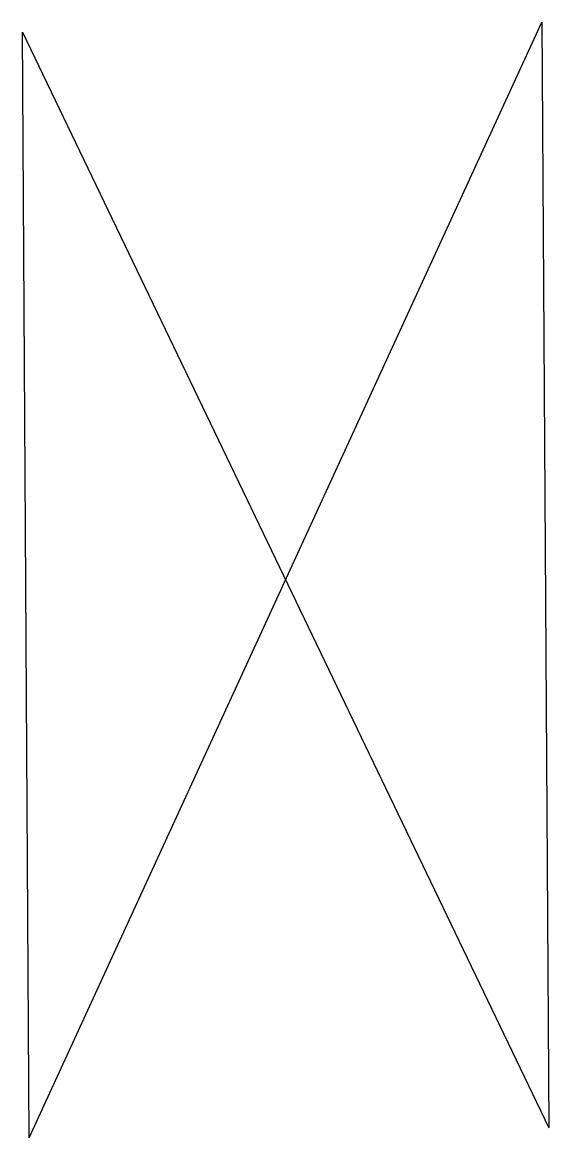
# Model space of a CAD drawing. Header units: millimetres. Extents: x -76.99 to -74.84, y 211.97 to 216.52.
import ezdxf

# ---------------------------------------------------------------- set-up
doc = ezdxf.new("R2010")
doc.units = ezdxf.units.MM

msp = doc.modelspace()

# ---------------------------------------------------------------- linework, layer by layer
at = {"color": 3}
for p, q in [((-76.9582, 211.9702), (-74.8717, 216.5153)), ((-74.8717, 216.5153), (-74.8436, 212.0097)), ((-76.9582, 211.9702), (-76.9863, 216.4757)), ((-76.9863, 216.4757), (-74.8436, 212.0097))]:
    msp.add_line(p, q, dxfattribs=at)

doc.saveas('drawing.dxf')
